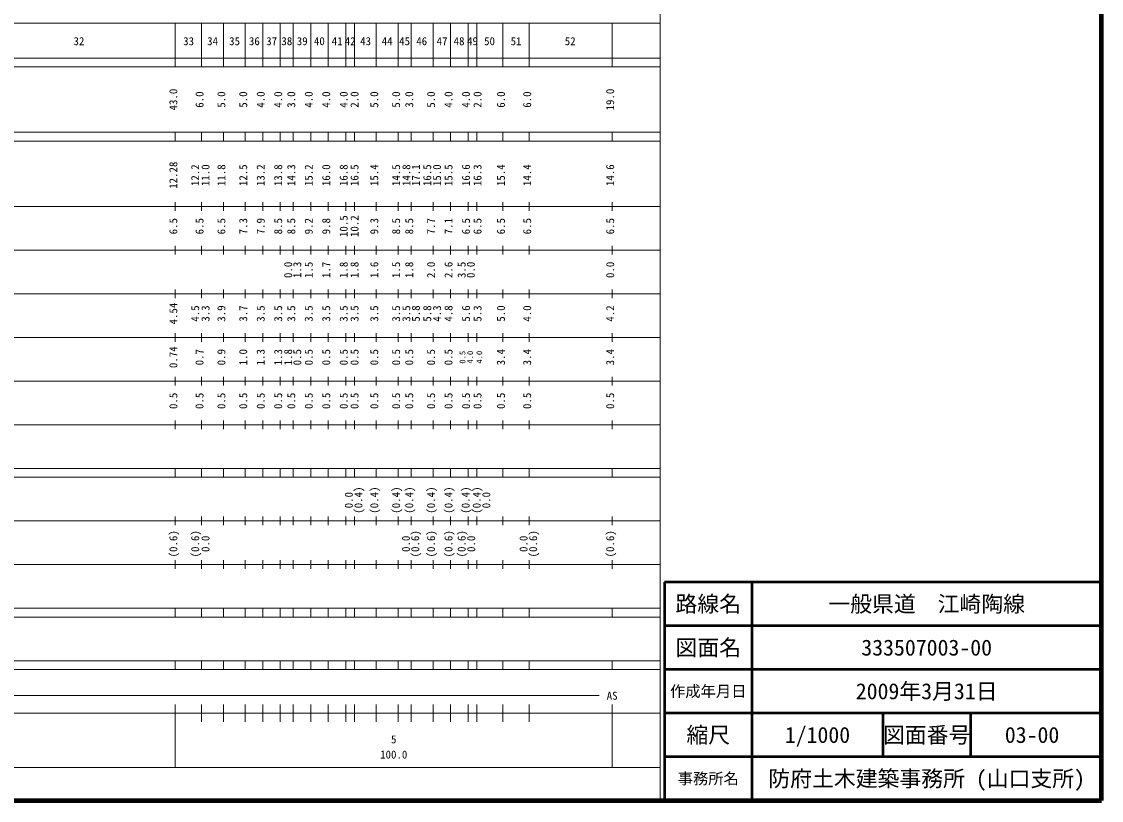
# Model space of a CAD drawing. Units: millimetres on the paper, enlarged 1000 times. Extents: x 40000 to 680000, y 20000 to 380000.
# Drawn here: x 432808 to 680000, y 20000 to 198357 of the extents above; entities that cross this region are included whole.
import ezdxf
from ezdxf.enums import TextEntityAlignment as Align

# ---------------------------------------------------------------- set-up
doc = ezdxf.new("R2010")
doc.units = ezdxf.units.MM
doc.header["$LTSCALE"] = 1000
for name, color, linetype, lineweight in [('M-TTL', 2, 'Continuous', 140), ('M-TTL-BAND', 7, 'Continuous', 13), ('M-TTL-FRAM', 2, 'Continuous', 50), ('M-TTL-LINE', 7, 'Continuous', 50)]:
    doc.layers.add(name, color=color, linetype=linetype, lineweight=lineweight)
doc.layers.add('M-TTL-TXT', color=7, linetype='Continuous')
doc.styles.add('ＭＳ ゴシック', font='')
doc.styles.get('ＭＳ ゴシック').set_extended_font_data('MS Gothic')

msp = doc.modelspace()

# ---------------------------------------------------------------- linework, layer by layer
at = {"layer": 'M-TTL'}
for p, q in [((680000, 20000), (680000, 380000)), ((40000, 20000), (680000, 20000))]:
    msp.add_line(p, q, dxfattribs=at)
at = {"layer": 'M-TTL-BAND'}
for p, q in [((579000, 20000), (579000, 370000)), ((68000, 198000), (579000, 198000)), ((468000, 188000), (468000, 198000)), ((474000, 188000), (474000, 198000)), ((479000, 188000), (479000, 198000)), ((484000, 188000), (484000, 198000)), ((488000, 188000), (488000, 198000)), ((492000, 188000), (492000, 198000)), ((495000, 188000), (495000, 198000)), ((499000, 188000), (499000, 198000)), ((503000, 188000), (503000, 198000)), ((507000, 188000), (507000, 198000)), ((509000, 188000), (509000, 198000)), ((514000, 188000), (514000, 198000)), ((519000, 188000), (519000, 198000)), ((522000, 188000), (522000, 198000)), ((527000, 188000), (527000, 198000)), ((531000, 188000), (531000, 198000)), ((535000, 188000), (535000, 198000)), ((537000, 188000), (537000, 198000)), ((543000, 188000), (543000, 198000)), ((549000, 188000), (549000, 198000)), ((568000, 188000), (568000, 198000)), ((40000, 190000), (579000, 190000)), ((40000, 188000), (579000, 188000)), ((40000, 173000), (579000, 173000)), ((40000, 171000), (579000, 171000)), ((468000, 171000), (468000, 173000)), ((474000, 171000), (474000, 173000)), ((479000, 171000), (479000, 173000)), ((484000, 171000), (484000, 173000)), ((488000, 171000), (488000, 173000)), ((492000, 171000), (492000, 173000)), ((495000, 171000), (495000, 173000)), ((499000, 171000), (499000, 173000)), ((503000, 171000), (503000, 173000)), ((507000, 171000), (507000, 173000)), ((509000, 171000), (509000, 173000)), ((514000, 171000), (514000, 173000)), ((519000, 171000), (519000, 173000)), ((522000, 171000), (522000, 173000)), ((527000, 171000), (527000, 173000)), ((531000, 171000), (531000, 173000)), ((535000, 171000), (535000, 173000)), ((537000, 171000), (537000, 173000)), ((543000, 171000), (543000, 173000)), ((549000, 171000), (549000, 173000)), ((568000, 171000), (568000, 173000)), ((40000, 156000), (579000, 156000)), ((468000, 155000), (468000, 157000)), ((474000, 155000), (474000, 157000)), ((479000, 155000), (479000, 157000)), ((484000, 155000), (484000, 157000)), ((488000, 155000), (488000, 157000)), ((492000, 155000), (492000, 157000)), ((495000, 155000), (495000, 157000)), ((499000, 155000), (499000, 157000)), ((503000, 155000), (503000, 157000)), ((507000, 155000), (507000, 157000)), ((509000, 155000), (509000, 157000)), ((514000, 155000), (514000, 157000)), ((519000, 155000), (519000, 157000)), ((522000, 155000), (522000, 157000)), ((527000, 155000), (527000, 157000)), ((531000, 155000), (531000, 157000)), ((535000, 155000), (535000, 157000)), ((537000, 155000), (537000, 157000)), ((543000, 155000), (543000, 157000)), ((549000, 155000), (549000, 157000)), ((568000, 155000), (568000, 157000)), ((46000, 146000), (579000, 146000)), ((468000, 145000), (468000, 147000)), ((474000, 145000), (474000, 147000)), ((479000, 145000), (479000, 147000)), ((484000, 145000), (484000, 147000)), ((488000, 145000), (488000, 147000)), ((492000, 145000), (492000, 147000)), ((495000, 145000), (495000, 147000)), ((499000, 145000), (499000, 147000)), ((503000, 145000), (503000, 147000)), ((507000, 145000), (507000, 147000)), ((509000, 145000), (509000, 147000)), ((514000, 145000), (514000, 147000)), ((519000, 145000), (519000, 147000)), ((522000, 145000), (522000, 147000)), ((527000, 145000), (527000, 147000)), ((531000, 145000), (531000, 147000)), ((535000, 145000), (535000, 147000)), ((537000, 145000), (537000, 147000)), ((543000, 145000), (543000, 147000)), ((549000, 145000), (549000, 147000)), ((568000, 145000), (568000, 147000)), ((52000, 136000), (579000, 136000)), ((468000, 135000), (468000, 137000)), ((474000, 135000), (474000, 137000)), ((479000, 135000), (479000, 137000)), ((484000, 135000), (484000, 137000)), ((488000, 135000), (488000, 137000)), ((492000, 135000), (492000, 137000)), ((495000, 135000), (495000, 137000)), ((499000, 135000), (499000, 137000)), ((503000, 135000), (503000, 137000)), ((507000, 135000), (507000, 137000)), ((509000, 135000), (509000, 137000)), ((514000, 135000), (514000, 137000)), ((519000, 135000), (519000, 137000)), ((522000, 135000), (522000, 137000)), ((527000, 135000), (527000, 137000)), ((531000, 135000), (531000, 137000)), ((535000, 135000), (535000, 137000)), ((537000, 135000), (537000, 137000)), ((543000, 135000), (543000, 137000)), ((549000, 135000), (549000, 137000)), ((568000, 135000), (568000, 137000)), ((468000, 125000), (468000, 127000)), ((474000, 125000), (474000, 127000)), ((479000, 125000), (479000, 127000)), ((484000, 125000), (484000, 127000)), ((488000, 125000), (488000, 127000)), ((492000, 125000), (492000, 127000)), ((495000, 125000), (495000, 127000)), ((499000, 125000), (499000, 127000)), ((503000, 125000), (503000, 127000)), ((507000, 125000), (507000, 127000)), ((509000, 125000), (509000, 127000)), ((514000, 125000), (514000, 127000)), ((519000, 125000), (519000, 127000)), ((522000, 125000), (522000, 127000)), ((527000, 125000), (527000, 127000)), ((531000, 125000), (531000, 127000)), ((535000, 125000), (535000, 127000)), ((537000, 125000), (537000, 127000)), ((543000, 125000), (543000, 127000)), ((549000, 125000), (549000, 127000)), ((568000, 125000), (568000, 127000)), ((46000, 126000), (579000, 126000)), ((468000, 115000), (468000, 117000)), ((474000, 115000), (474000, 117000)), ((479000, 115000), (479000, 117000)), ((484000, 115000), (484000, 117000)), ((488000, 115000), (488000, 117000)), ((492000, 115000), (492000, 117000)), ((495000, 115000), (495000, 117000)), ((499000, 115000), (499000, 117000)), ((503000, 115000), (503000, 117000)), ((507000, 115000), (507000, 117000)), ((509000, 115000), (509000, 117000)), ((514000, 115000), (514000, 117000)), ((519000, 115000), (519000, 117000)), ((522000, 115000), (522000, 117000)), ((527000, 115000), (527000, 117000)), ((531000, 115000), (531000, 117000)), ((535000, 115000), (535000, 117000)), ((537000, 115000), (537000, 117000)), ((543000, 115000), (543000, 117000)), ((549000, 115000), (549000, 117000)), ((568000, 115000), (568000, 117000)), ((52000, 116000), (579000, 116000)), ((468000, 105000), (468000, 107000)), ((474000, 105000), (474000, 107000)), ((479000, 105000), (479000, 107000)), ((484000, 105000), (484000, 107000)), ((488000, 105000), (488000, 107000)), ((492000, 105000), (492000, 107000)), ((495000, 105000), (495000, 107000)), ((499000, 105000), (499000, 107000)), ((503000, 105000), (503000, 107000)), ((507000, 105000), (507000, 107000)), ((509000, 105000), (509000, 107000)), ((514000, 105000), (514000, 107000)), ((519000, 105000), (519000, 107000)), ((522000, 105000), (522000, 107000)), ((527000, 105000), (527000, 107000)), ((531000, 105000), (531000, 107000)), ((535000, 105000), (535000, 107000)), ((537000, 105000), (537000, 107000)), ((543000, 105000), (543000, 107000)), ((549000, 105000), (549000, 107000)), ((568000, 105000), (568000, 107000)), ((46000, 106000), (579000, 106000)), ((40000, 96000), (579000, 96000)), ((40000, 94000), (579000, 94000)), ((468000, 94000), (468000, 96000)), ((474000, 94000), (474000, 96000)), ((479000, 94000), (479000, 96000)), ((484000, 94000), (484000, 96000)), ((488000, 94000), (488000, 96000)), ((492000, 94000), (492000, 96000)), ((495000, 94000), (495000, 96000)), ((499000, 94000), (499000, 96000)), ((503000, 94000), (503000, 96000)), ((507000, 94000), (507000, 96000)), ((509000, 94000), (509000, 96000)), ((514000, 94000), (514000, 96000)), ((519000, 94000), (519000, 96000)), ((522000, 94000), (522000, 96000)), ((527000, 94000), (527000, 96000)), ((531000, 94000), (531000, 96000)), ((535000, 94000), (535000, 96000)), ((537000, 94000), (537000, 96000)), ((543000, 94000), (543000, 96000)), ((549000, 94000), (549000, 96000)), ((568000, 94000), (568000, 96000)), ((468000, 83000), (468000, 85000)), ((474000, 83000), (474000, 85000)), ((479000, 83000), (479000, 85000)), ((484000, 83000), (484000, 85000)), ((488000, 83000), (488000, 85000)), ((492000, 83000), (492000, 85000)), ((495000, 83000), (495000, 85000)), ((499000, 83000), (499000, 85000)), ((503000, 83000), (503000, 85000)), ((507000, 83000), (507000, 85000)), ((509000, 83000), (509000, 85000)), ((514000, 83000), (514000, 85000)), ((519000, 83000), (519000, 85000)), ((522000, 83000), (522000, 85000)), ((527000, 83000), (527000, 85000)), ((531000, 83000), (531000, 85000)), ((535000, 83000), (535000, 85000)), ((537000, 83000), (537000, 85000)), ((543000, 83000), (543000, 85000)), ((549000, 83000), (549000, 85000)), ((568000, 83000), (568000, 85000)), ((49000, 84000), (579000, 84000)), ((468000, 73000), (468000, 75000)), ((474000, 73000), (474000, 75000)), ((479000, 73000), (479000, 75000)), ((484000, 73000), (484000, 75000)), ((488000, 73000), (488000, 75000)), ((492000, 73000), (492000, 75000)), ((495000, 73000), (495000, 75000)), ((499000, 73000), (499000, 75000)), ((503000, 73000), (503000, 75000)), ((507000, 73000), (507000, 75000)), ((509000, 73000), (509000, 75000)), ((514000, 73000), (514000, 75000)), ((519000, 73000), (519000, 75000)), ((522000, 73000), (522000, 75000)), ((527000, 73000), (527000, 75000)), ((531000, 73000), (531000, 75000)), ((535000, 73000), (535000, 75000)), ((537000, 73000), (537000, 75000)), ((543000, 73000), (543000, 75000)), ((549000, 73000), (549000, 75000)), ((568000, 73000), (568000, 75000)), ((40000, 74000), (579000, 74000)), ((40000, 64000), (579000, 64000)), ((40000, 62000), (579000, 62000)), ((468000, 62000), (468000, 64000)), ((474000, 62000), (474000, 64000)), ((479000, 62000), (479000, 64000)), ((484000, 62000), (484000, 64000)), ((488000, 62000), (488000, 64000)), ((492000, 62000), (492000, 64000)), ((495000, 62000), (495000, 64000)), ((499000, 62000), (499000, 64000)), ((503000, 62000), (503000, 64000)), ((507000, 62000), (507000, 64000)), ((509000, 62000), (509000, 64000)), ((514000, 62000), (514000, 64000)), ((519000, 62000), (519000, 64000)), ((522000, 62000), (522000, 64000)), ((527000, 62000), (527000, 64000)), ((531000, 62000), (531000, 64000)), ((535000, 62000), (535000, 64000)), ((537000, 62000), (537000, 64000)), ((543000, 62000), (543000, 64000)), ((549000, 62000), (549000, 64000)), ((568000, 62000), (568000, 64000)), ((40000, 52000), (579000, 52000)), ((468000, 50000), (468000, 52000)), ((474000, 50000), (474000, 52000)), ((479000, 50000), (479000, 52000)), ((484000, 50000), (484000, 52000)), ((488000, 50000), (488000, 52000)), ((492000, 50000), (492000, 52000)), ((495000, 50000), (495000, 52000)), ((499000, 50000), (499000, 52000)), ((503000, 50000), (503000, 52000)), ((507000, 50000), (507000, 52000)), ((509000, 50000), (509000, 52000)), ((514000, 50000), (514000, 52000)), ((519000, 50000), (519000, 52000)), ((522000, 50000), (522000, 52000)), ((527000, 50000), (527000, 52000)), ((531000, 50000), (531000, 52000)), ((535000, 50000), (535000, 52000)), ((537000, 50000), (537000, 52000)), ((543000, 50000), (543000, 52000)), ((549000, 50000), (549000, 52000)), ((568000, 50000), (568000, 52000)), ((40000, 50000), (579000, 50000)), ((71000, 44000), (565000, 44000)), ((40000, 40000), (579000, 40000)), ((468000, 27500), (468000, 42000)), ((474000, 38000), (474000, 42000)), ((479000, 38000), (479000, 42000)), ((484000, 38000), (484000, 42000)), ((488000, 38000), (488000, 42000)), ((492000, 38000), (492000, 42000)), ((495000, 38000), (495000, 42000)), ((499000, 38000), (499000, 42000)), ((503000, 38000), (503000, 42000)), ((507000, 38000), (507000, 42000)), ((509000, 38000), (509000, 42000)), ((514000, 38000), (514000, 42000)), ((519000, 38000), (519000, 42000)), ((522000, 38000), (522000, 42000)), ((527000, 38000), (527000, 42000)), ((531000, 38000), (531000, 42000)), ((535000, 38000), (535000, 42000)), ((537000, 38000), (537000, 42000)), ((543000, 38000), (543000, 42000)), ((549000, 38000), (549000, 42000)), ((568000, 27500), (568000, 42000)), ((68000, 27500), (579000, 27500))]:
    msp.add_line(p, q, dxfattribs=at)
at = {"layer": 'M-TTL-FRAM'}
for p, q in [((680000, 70000), (580000, 70000)), ((580000, 70000), (580000, 20000))]:
    msp.add_line(p, q, dxfattribs=at)
at = {"layer": 'M-TTL-LINE'}
for p, q in [((600000, 70000), (600000, 20000)), ((680000, 60000), (580000, 60000)), ((680000, 50000), (580000, 50000)), ((680000, 40000), (580000, 40000)), ((630000, 40000), (630000, 30000)), ((650000, 40000), (650000, 30000)), ((680000, 30000), (580000, 30000))]:
    msp.add_line(p, q, dxfattribs=at)

# ---------------------------------------------------------------- texts
at = {"layer": 'M-TTL-BAND', "style": 'ＭＳ ゴシック'}
for s, p in [('32', (445936, 192405)), ('33', (471042, 192405)), ('34', (476530, 192405)), ('35', (481565, 192405)), ('36', (486091, 192405)), ('37', (490051, 192405)), ('38', (493525, 192405)), ('39', (497050, 192405)), ('40', (500972, 192405)), ('41', (505042, 192405)), ('42', (508026, 192405)), ('43', (511554, 192405)), ('44', (516495, 192405)), ('45', (520481, 192405)), ('46', (524401, 192405)), ('47', (529062, 192405)), ('48', (532960, 192405)), ('49', (536036, 192405)), ('50', (539934, 192405)), ('51', (546007, 192405)), ('52', (558397, 192405)), ('AS', (568000, 42500)), ('5', (518000, 32523)), ('100.0', (518000, 29033))]:
    msp.add_text(s, height=1833, dxfattribs=at).set_placement(p, align=Align.BOTTOM_CENTER)
for s, p in [('43.0', (469000, 180500)), ('6.0', (475000, 180500)), ('5.0', (480000, 180500)), ('5.0', (485000, 180500)), ('4.0', (489000, 180500)), ('4.0', (493000, 180500)), ('3.0', (496000, 180500)), ('4.0', (500000, 180500)), ('4.0', (504000, 180500)), ('4.0', (508000, 180500)), ('2.0', (510483, 180500)), ('5.0', (515000, 180500)), ('5.0', (520000, 180500)), ('3.0', (523000, 180500)), ('5.0', (528000, 180500)), ('4.0', (532000, 180500)), ('4.0', (536000, 180500)), ('2.0', (538636, 180500)), ('6.0', (544000, 180500)), ('6.0', (550000, 180500)), ('19.0', (569000, 180500)), ('12.28', (469000, 163174)), ('12.2', (474000, 163174)), ('11.0', (476370, 163174)), ('11.8', (480000, 163174)), ('12.5', (485000, 163174)), ('13.2', (489000, 163174)), ('13.8', (493000, 163174)), ('14.3', (496000, 163174)), ('15.2', (500000, 163174)), ('16.0', (504000, 163174)), ('16.8', (508000, 163174)), ('16.5', (510483, 163174)), ('15.4', (515000, 163174)), ('14.5', (520000, 163174)), ('14.8', (522352, 163174)), ('17.1', (524534, 163174)), ('16.5', (527125, 163174)), ('15.0', (529370, 163174)), ('15.5', (532000, 163174)), ('16.6', (536000, 163174)), ('16.3', (538636, 163174)), ('15.4', (544000, 163174)), ('14.4', (550000, 163174)), ('14.6', (569000, 163174)), ('10.5', (508000, 151500)), ('10.2', (510483, 151500)), ('6.5', (469000, 151500)), ('6.5', (475000, 151500)), ('6.5', (480000, 151500)), ('7.3', (485000, 151500)), ('7.9', (489000, 151500)), ('8.5', (493000, 151500)), ('8.5', (496000, 151500)), ('9.2', (500000, 151500)), ('9.8', (504000, 151500)), ('9.3', (515000, 151500)), ('8.5', (520000, 151500)), ('8.5', (523000, 151500)), ('7.7', (528000, 151500)), ('7.1', (532000, 151500)), ('6.5', (536000, 151500)), ('6.5', (538636, 151500)), ('6.5', (544000, 151500)), ('6.5', (550000, 151500)), ('6.5', (569000, 151500)), ('0.0', (495282, 141500)), ('1.3', (497370, 141500)), ('1.5', (500000, 141500)), ('1.7', (504000, 141500)), ('1.8', (508000, 141500)), ('1.8', (510483, 141500)), ('1.6', (515000, 141500)), ('1.5', (520000, 141500)), ('1.8', (523000, 141500)), ('2.0', (528000, 141500)), ('2.6', (532000, 141500)), ('3.5', (535000, 141500)), ('0.0', (537092, 141500)), ('0.0', (569000, 141500)), ('4.54', (469000, 131500)), ('4.5', (474000, 131500)), ('3.3', (476370, 131500)), ('3.9', (480000, 131500)), ('3.7', (485000, 131500)), ('3.5', (489000, 131500)), ('3.5', (493000, 131500)), ('3.5', (496000, 131500)), ('3.5', (500000, 131500)), ('3.5', (504000, 131500)), ('3.5', (508000, 131500)), ('3.5', (510483, 131500)), ('3.5', (515000, 131500)), ('3.5', (520000, 131500)), ('3.5', (522344, 131500)), ('5.8', (524527, 131500)), ('5.8', (527125, 131500)), ('4.3', (529370, 131500)), ('4.8', (532000, 131500)), ('5.6', (536000, 131500)), ('5.3', (538636, 131500)), ('5.0', (544000, 131500)), ('4.0', (550000, 131500)), ('4.2', (569000, 131500)), ('0.74', (469000, 121500)), ('0.7', (475000, 121500)), ('0.9', (480000, 121500)), ('1.0', (485000, 121500)), ('1.3', (489000, 121500)), ('1.3', (493000, 121500)), ('1.8', (495282, 121500)), ('0.5', (497370, 121500)), ('0.5', (500000, 121500)), ('0.5', (504000, 121500)), ('0.5', (508000, 121500)), ('0.5', (510483, 121500)), ('0.5', (515000, 121500)), ('0.5', (520000, 121500)), ('0.5', (523000, 121500)), ('0.5', (528000, 121500)), ('0.5', (532000, 121500)), ('3.4', (544000, 121500)), ('3.4', (550000, 121500)), ('3.4', (569000, 121500)), ('0.5', (469000, 111500)), ('0.5', (475000, 111500)), ('0.5', (480000, 111500)), ('0.5', (485000, 111500)), ('0.5', (489000, 111500)), ('0.5', (493000, 111500)), ('0.5', (496000, 111500)), ('0.5', (500000, 111500)), ('0.5', (504000, 111500)), ('0.5', (508000, 111500)), ('0.5', (510483, 111500)), ('0.5', (515000, 111500)), ('0.5', (520000, 111500)), ('0.5', (523000, 111500)), ('0.5', (528000, 111500)), ('0.5', (532000, 111500)), ('0.5', (536000, 111500)), ('0.5', (538636, 111500)), ('0.5', (544000, 111500)), ('0.5', (550000, 111500)), ('0.5', (569000, 111500)), ('(0.4)', (511370, 88764)), ('(0.4)', (515000, 88764)), ('(0.4)', (520000, 88764)), ('(0.4)', (523000, 88764)), ('(0.4)', (528000, 88764)), ('(0.4)', (532000, 88764)), ('(0.4)', (535906, 88764)), ('(0.4)', (538442, 88764)), ('0.0', (509167, 88764)), ('0.0', (540640, 88764)), ('(0.6)', (469000, 78764)), ('(0.6)', (474000, 78764)), ('0.0', (476370, 78764)), ('0.0', (522250, 78764)), ('(0.6)', (524370, 78764)), ('(0.6)', (528000, 78764)), ('(0.6)', (532000, 78764)), ('(0.6)', (535000, 78764)), ('0.0', (537182, 78764)), ('0.0', (549177, 78764)), ('(0.6)', (551370, 78764)), ('(0.6)', (569000, 78764))]:
    msp.add_text(s, height=1833, rotation=90, dxfattribs=at).set_placement(p, align=Align.BOTTOM_CENTER)
at = {"layer": 'M-TTL-BAND', "style": 'ＭＳ ゴシック', "width": 1.1}
for s, p in [('0.5', (534791, 121500)), ('4.0', (536551, 121500)), ('4.0', (538636, 121500))]:
    msp.add_text(s, height=1320, rotation=90, dxfattribs=at).set_placement(p, align=Align.BOTTOM_CENTER)
at = {"layer": 'M-TTL-TXT', "style": 'ＭＳ ゴシック'}
for s, height, p in [('路線名', 3666, (590000, 65000)), ('一般県道\u3000江崎陶線', 3666, (640000, 65000)), ('図面名', 3666, (590000, 55000)), ('333507003-00', 3666, (640000, 55000)), ('2009年3月31日', 3666, (640000, 45000)), ('作成年月日', 2566, (590000, 45000)), ('縮尺', 3666, (590000, 35000)), ('1/1000', 3666, (615000, 35000)), ('図面番号', 3666, (640000, 35000)), ('03-00', 3666, (664125, 35000)), ('防府土木建築事務所 (山口支所)', 3666, (640000, 25000)), ('事務所名', 2566, (590000, 25000))]:
    msp.add_text(s, height=height, dxfattribs=at).set_placement(p, align=Align.MIDDLE_CENTER)

doc.saveas('drawing.dxf')
